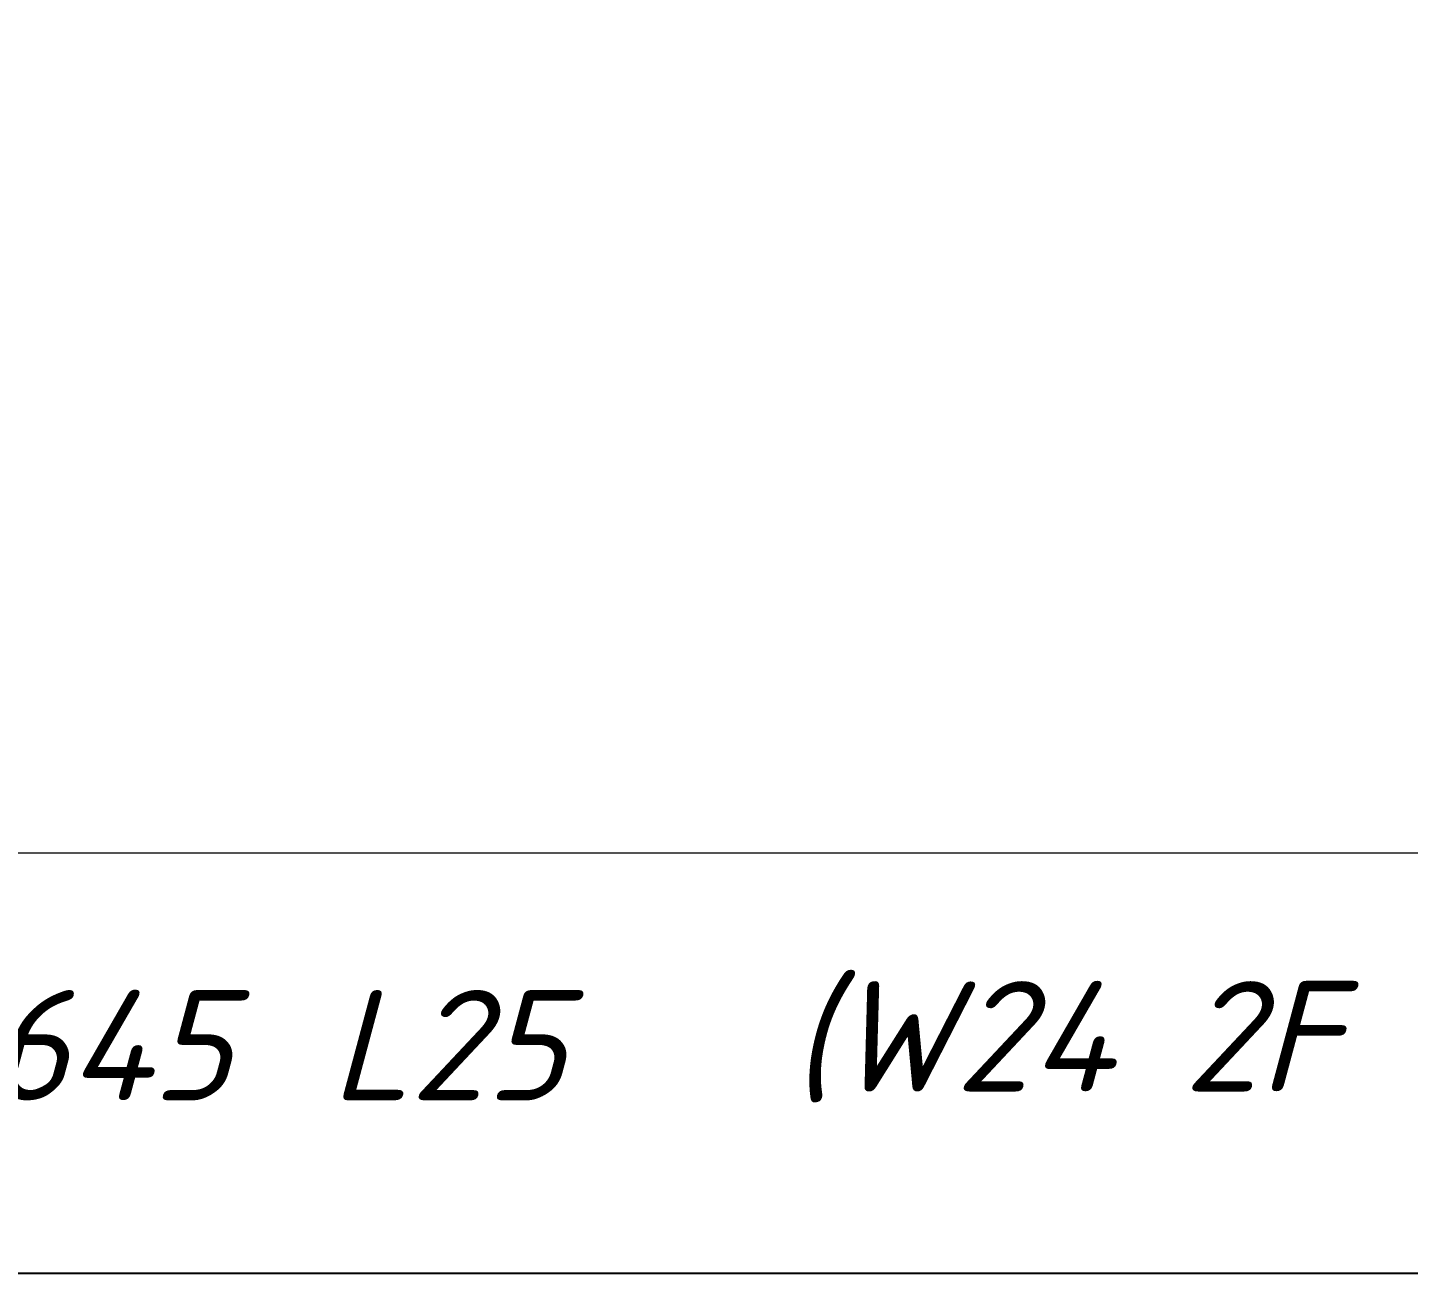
# Model space of a CAD drawing. Header units: millimetres. Extents: x 0 to 182016, y 11 to 3710.
# Drawn here: x 152880 to 153537, y 11 to 604 of the extents above; entities that cross this region are included whole.
import ezdxf

# ---------------------------------------------------------------- set-up
doc = ezdxf.new("R2010")
doc.units = ezdxf.units.MM
doc.styles.add('ROMANS', font='stylu.ttf', dxfattribs={"oblique": 15})

# ---------------------------------------------------------------- blocks, each defined once
blk = doc.blocks.new('Užsakymo nr')
at = {"color": 0, "lineweight": 0, "insert": (5198.67, 20217.84), "char_height": 52.5384, "width": 1187.4054, "attachment_point": 1, "style": 'ROMANS'}
blk.add_mtext('{\\fISOCPEUR|b0|i0|c0|p34;\\C256;PWQ-3645}', dxfattribs=at)

msp = doc.modelspace()

# ---------------------------------------------------------------- linework, layer by layer
at = {"lineweight": 0}
msp.add_line((155554.5935085, 210.9357406), (151854.1332241, 210.9357406), dxfattribs=at)
msp.add_lwpolyline([(155554.5935085, 3710.4502728), (155554.5935085, 10.9108603), (150055.2781657, 10.9108603), (150055.2781657, 3710.4502728)], close=True)

# ---------------------------------------------------------------- block references
at = {"color": 1}
msp.add_blockref('Užsakymo nr', (147441.4844196, -20072.0125467), dxfattribs=at)

# ---------------------------------------------------------------- texts
at = {"color": 0, "lineweight": 0, "char_height": 52.538446824, "attachment_point": 1, "style": 'ROMANS'}
for s, insert, width in [('{\\fISOCPEUR|b0|i0|c186|p34;\\C256;(W24 2F Front Bedroom 4) }', (153242.5688327, 150.0321815), 1707.405476263), ('{\\fISOCPEUR|b0|i0|c186|p34;\\C256;L\\fISOCPEUR|b0|i0|c0|p34;25\\fISOCPEUR|b0|i0|c186|p34; }', (153023.5307594, 145.8257351), 59.426344224)]:
    msp.add_mtext(s, dxfattribs=dict(at, insert=insert, width=width))

doc.saveas('drawing.dxf')
